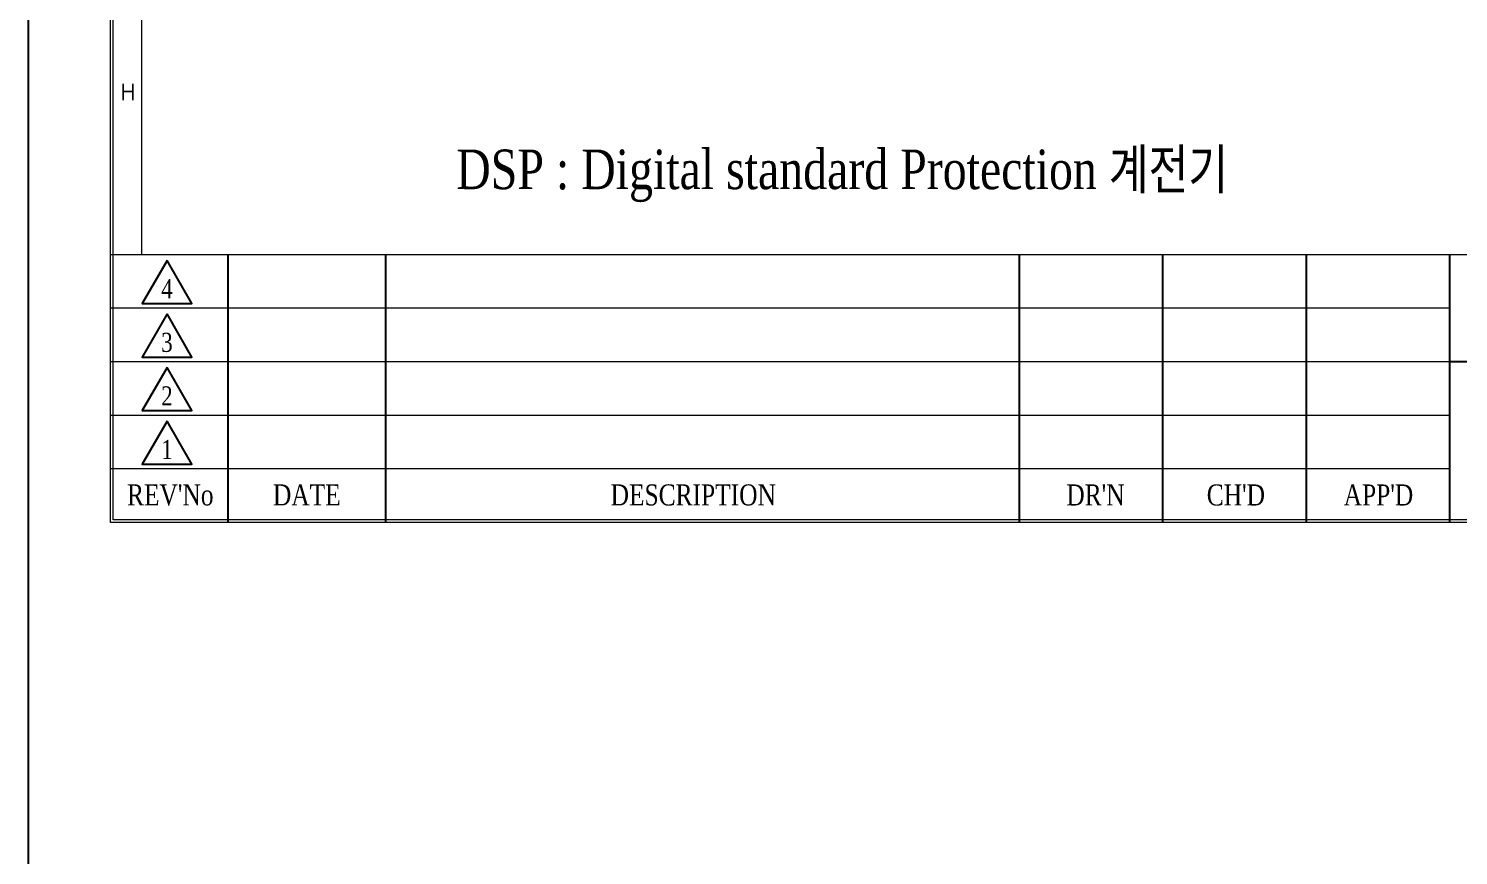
# Model space of a CAD drawing. Header units: millimetres. Extents: x 54 to 1685, y 68 to 1015.
# Drawn here: x 53.5 to 203, y 658.8 to 745.2 of the extents above; entities that cross this region are included whole.
import ezdxf
from ezdxf.enums import TextEntityAlignment as Align

# ---------------------------------------------------------------- set-up
doc = ezdxf.new("R2010")
doc.units = ezdxf.units.MM
for name, color, linetype in [('10', 1, 'Continuous'), ('20', 2, 'Continuous'), ('30', 3, 'Continuous'), ('40', 7, 'Continuous'), ('70', 7, 'Continuous')]:
    doc.layers.add(name, color=color, linetype=linetype)
doc.styles.add('SIMPLEX', font='SIMPLEX.shx', dxfattribs={"bigfont": 'HBRDS.shx'})
doc.styles.add('SS', font='batang.ttc', dxfattribs={"width": 0.8})

msp = doc.modelspace()

# ---------------------------------------------------------------- linework, layer by layer
at = {"color": 1}
msp.add_lwpolyline([(53.531, 1015.074), (462.75, 1015.074), (462.75, 67.871), (53.531, 67.871)], close=True, dxfattribs=at)
at = {"layer": '10', "color": 0}
for points in [[(68.007, 720.957), (65.409, 716.457), (70.605, 716.457)], [(68.007, 715.357), (65.409, 710.857), (70.605, 710.857)], [(68.007, 709.757), (65.409, 705.257), (70.605, 705.257)], [(68.007, 704.157), (65.409, 699.657), (70.605, 699.657)]]:
    msp.add_lwpolyline(points, close=True, dxfattribs=at)
at = {"layer": '20', "color": 0, "lineweight": 13}
msp.add_lwpolyline([(65.383, 721.561), (65.383, 960.261), (438.783, 960.261), (438.783, 721.561)], dxfattribs=at)
at = {"layer": '40', "color": 0}
for p, q in [((74.349, 721.561), (74.349, 693.561)), ((90.849, 721.561), (90.849, 693.561)), ((157.083, 721.561), (157.083, 693.561)), ((172.083, 721.561), (172.083, 693.561)), ((187.083, 721.561), (187.083, 693.561)), ((202.083, 721.561), (202.083, 693.561)), ((292.083, 710.361), (202.083, 710.361))]:
    msp.add_line(p, q, dxfattribs=at)
at = {"layer": '40', "color": 0, "lineweight": 13}
for p, q in [((202.083, 715.961), (62.083, 715.961)), ((202.083, 710.361), (62.083, 710.361)), ((202.083, 704.761), (62.083, 704.761)), ((202.083, 699.161), (62.083, 699.161))]:
    msp.add_line(p, q, dxfattribs=at)
at = {"layer": '70', "color": 0, "lineweight": 13}
msp.add_line((62.083, 721.561), (442.083, 721.561), dxfattribs=at)
for points in [[(442.083, 693.561), (62.083, 693.561), (62.083, 963.561), (442.083, 963.561)], [(441.783, 693.861), (62.383, 693.861), (62.383, 963.261), (441.783, 963.261)]]:
    msp.add_lwpolyline(points, close=True, dxfattribs=at)

# ---------------------------------------------------------------- texts
at = {"color": 7, "linetype": 'ByBlock', "lineweight": 0, "style": 'SS', "width": 0.8}
msp.add_text('DSP : Digital standard Protection 계전기', height=4.14056, dxfattribs=at).set_placement((98.23, 728.404))
at = {"layer": '30', "color": 0, "style": 'SIMPLEX'}
msp.add_text('H', height=1.7, dxfattribs=at).set_placement((63.933, 738.561), align=Align.MIDDLE)
at = {"layer": '40', "color": 0, "style": 'SS', "width": 0.8}
for s, height, p in [('4', 2, (67.994, 716.996)), ('3', 2, (67.994, 711.396)), ('2', 2, (67.994, 705.796)), ('1', 2, (67.994, 700.196)), ("REV'No", 2.2, (68.343, 695.351)), ('DATE', 2.2, (82.621, 695.351)), ('DESCRIPTION', 2.2, (123.017, 695.351)), ("DR'N", 2.2, (165.063, 695.346)), ("CH'D", 2.2, (179.741, 695.346)), ("APP'D", 2.2, (194.649, 695.346))]:
    msp.add_text(s, height=height, dxfattribs=at).set_placement(p, align=Align.CENTER)

doc.saveas('drawing.dxf')
